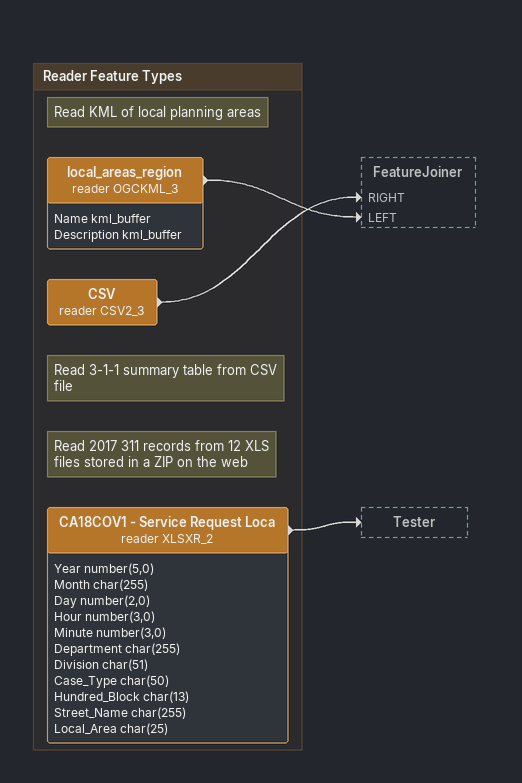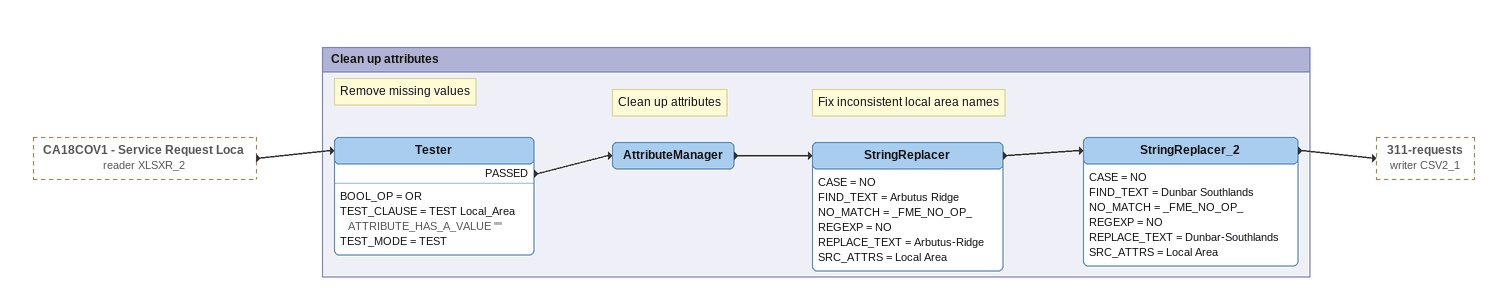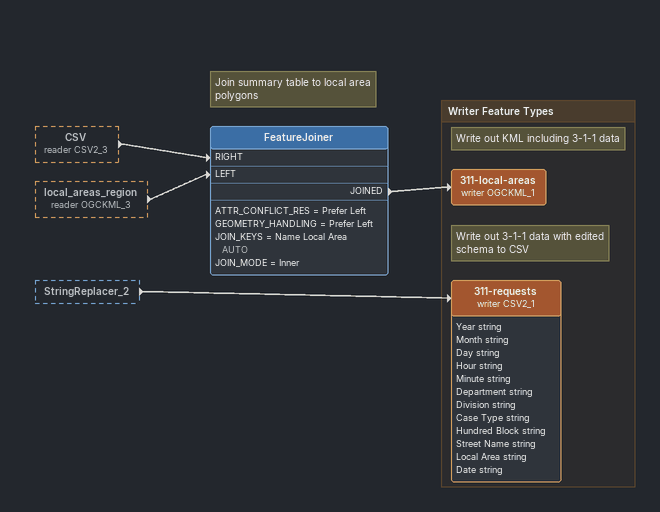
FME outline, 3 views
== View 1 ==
Bookmark: Reader Feature Types
Note: Read KML of local planning areas
local_areas_region (reader OGCKML_3)
    attributes: Name kml_buffer, Description kml_buffer
    -> FeatureJoiner [LEFT]
Note: Read 3-1-1 summary table from CSV file
CSV (reader CSV2_3)
    -> FeatureJoiner [RIGHT]
Note: Read 2017 311 records from 12 XLS files stored in a ZIP on the web
CA18COV1 - Service Request Loca (reader XLSXR_2)
    attributes: Year number(5,0), Month char(255), Day number(2,0), Hour number(3,0), Minute number(3,0), Department char(255), Division char(51), Case_Type char(50), Hundred_Block char(13), Street_Name char(255), Local_Area char(25)
    -> Tester

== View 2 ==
CA18COV1 - Service Request Loca (reader XLSXR_2) [outside]
    -> Tester

Bookmark: Clean up attributes
Note: Remove missing values
Tester
    BOOL_OP = OR
    TEST_CLAUSE = TEST Local_Area ATTRIBUTE_HAS_A_VALUE ""
    TEST_MODE = TEST
    PASSED -> AttributeManager
Note: Clean up attributes
AttributeManager
    -> StringReplacer
Note: Fix inconsistent local area names
StringReplacer
    CASE = NO
    FIND_TEXT = Arbutus Ridge
    NO_MATCH = _FME_NO_OP_
    REGEXP = NO
    REPLACE_TEXT = Arbutus-Ridge
    SRC_ATTRS = Local Area
    -> StringReplacer_2
StringReplacer_2
    CASE = NO
    FIND_TEXT = Dunbar Southlands
    NO_MATCH = _FME_NO_OP_
    REGEXP = NO
    REPLACE_TEXT = Dunbar-Southlands
    SRC_ATTRS = Local Area
    -> 311-requests (writer CSV2_1)

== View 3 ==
CSV (reader CSV2_3) [outside]
    -> FeatureJoiner [RIGHT]
local_areas_region (reader OGCKML_3) [outside]
    -> FeatureJoiner [LEFT]
StringReplacer_2 [outside]
    -> 311-requests (writer CSV2_1)
Note: Join summary table to local area polygons
FeatureJoiner
    ATTR_CONFLICT_RES = Prefer Left
    GEOMETRY_HANDLING = Prefer Left
    JOIN_KEYS = Name Local Area AUTO
    JOIN_MODE = Inner
    JOINED -> 311-local-areas (writer OGCKML_1)

Bookmark: Writer Feature Types
Note: Write out KML including 3-1-1 data
311-local-areas (writer OGCKML_1)
Note: Write out 3-1-1 data with edited schema to CSV
311-requests (writer CSV2_1)
    attributes: Year string, Month string, Day string, Hour string, Minute string, Department string, Division string, Case Type string, Hundred Block string, Street Name string, Local Area string, Date string
